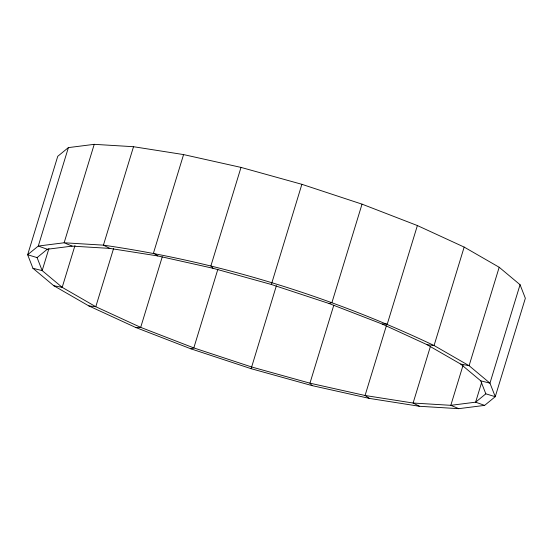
<?xml version="1.0" encoding="UTF-8"?>
<svg xmlns="http://www.w3.org/2000/svg" width="553" height="553" viewBox="0 0 553 553"><rect width="100%" height="100%" fill="white"/><g stroke="black" fill="none" stroke-linecap="round" stroke-linejoin="round"><path stroke-width="0.83" d="M251.131 368.685L190.972 348.853L135.616 327.445L88.833 305.913L53.814 285.735L32.945 268.288L27.65 254.746L57.747 156.312L68.385 147.61L94.231 144.333L133.522 146.711L183.582 154.584L241.004 167.407L301.869 184.315L362.028 204.147L417.384 225.555L464.167 247.087L499.186 267.265L520.055 284.712L525.35 298.254L495.253 396.688L484.615 405.39L458.769 408.667L419.478 406.289L369.418 398.416L311.996 385.593L251.131 368.685L276.376 285.742M480.744 380.837L485.824 393.826L495.253 396.688L489.958 383.153L480.744 380.837L460.711 364.088L427.11 344.719L382.213 324.065L329.09 303.514L271.357 284.484L301.869 184.315M68.385 147.61L38.288 246.044L27.65 254.746L37.086 257.608L42.166 270.604L62.192 287.353L95.793 306.715L140.69 327.376L193.813 347.92L251.546 366.95L309.957 383.174L365.063 395.485L413.105 403.033L450.813 405.321L475.615 402.176L484.615 405.39M48.934 248.456L42.166 270.604L32.945 268.288M94.231 144.333L64.134 242.774L38.288 246.044L47.288 249.258L72.097 246.12L109.805 248.401L157.847 255.956L212.946 268.26L271.357 284.484M74.98 245.518L62.192 287.353L53.814 285.735M133.522 146.711L103.425 245.152L64.134 242.774L72.097 246.12M113.6 248.47L95.793 306.715L88.833 305.913M183.582 154.584L153.492 253.018L157.847 255.956M162.257 256.827L140.69 327.376L135.616 327.445M241.004 167.407L210.907 265.848L212.946 268.26M217.889 269.173L193.813 347.92L190.972 348.853M362.028 204.147L331.931 302.581L329.09 303.514M333.784 305.249L309.957 383.174L311.996 385.593M386.374 325.758L365.063 395.485L369.418 398.416M417.384 225.555L387.294 323.996L382.213 324.065M430.407 346.434L413.105 403.033L419.478 406.289M464.167 247.087L434.07 345.521L469.089 365.699L489.958 383.153L520.055 284.712M463.096 365.125L450.813 405.321L458.769 408.667M499.186 267.265L469.089 365.699L460.711 364.088M481.635 382.489L475.615 402.176L485.824 393.826M37.086 257.608L47.288 249.258M427.11 344.719L434.07 345.521C329.733 295.945 217.792 261.652 103.425 245.152L109.805 248.401"/></g></svg>
